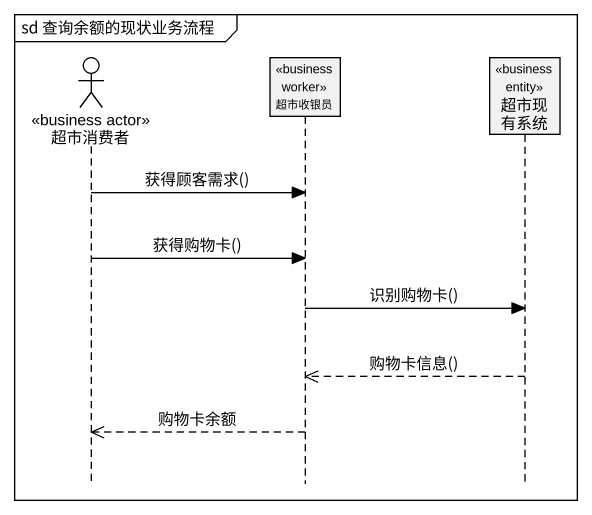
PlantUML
@startuml
mainframe sd 查询余额的现状业务流程
hide footbox
actor 超市消费者 <<business actor>>
participant 超市收银员 <<business worker>>
participant 超市现有系统 <<business entity>>

超市消费者 -> 超市收银员 : 获得顾客需求()
超市消费者 -> 超市收银员 : 获得购物卡()
超市收银员 -> 超市现有系统 : 识别购物卡()
超市现有系统 -->> 超市收银员 : 购物卡信息()
超市收银员 -->> 超市消费者 : 购物卡余额
@enduml
